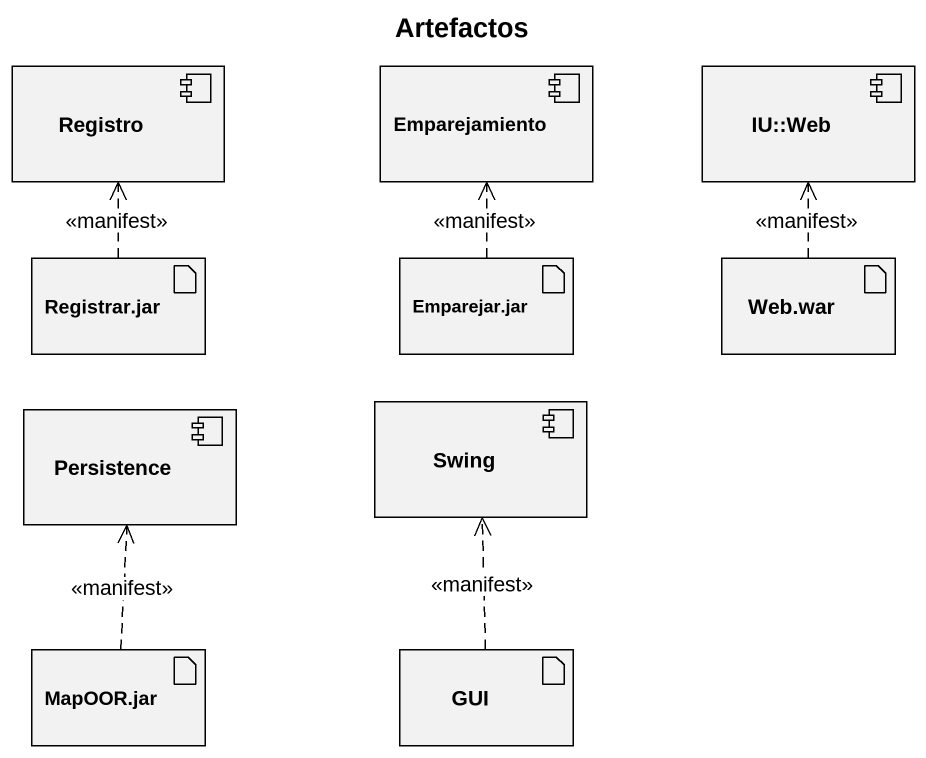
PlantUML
@startuml
title Artefactos
component Registro
component Emparejamiento
component "IU::Web" as IU_Web
artifact "Registrar.jar" as Registrar_jar
artifact "Emparejar.jar" as Emparejar_jar
artifact "Web.war" as Web_war
component Persistence
component Swing
artifact "MapOOR.jar" as MapOOR_jar
artifact GUI
Registrar_jar .up.> Registro : <<manifest>>
Emparejar_jar .up.> Emparejamiento : <<manifest>>
Web_war .up.> IU_Web : <<manifest>>
MapOOR_jar .up.> Persistence : <<manifest>>
GUI .up.> Swing : <<manifest>>
@enduml
